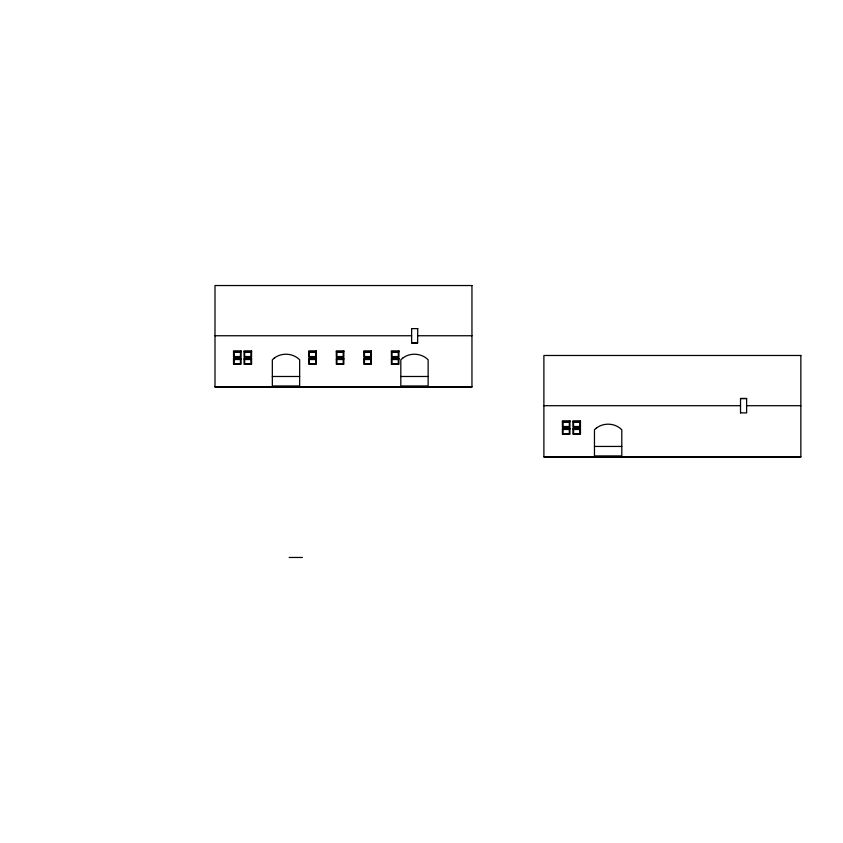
<?xml version="1.0" encoding="UTF-8"?>
<svg xmlns="http://www.w3.org/2000/svg" width="843" height="843" viewBox="0 0 843 843"><rect width="100%" height="100%" fill="white"/><g stroke="black" fill="none" stroke-linecap="round" stroke-linejoin="round"><path stroke-width="1.26" d="M411.626 328.622L417.738 328.622M214.997 335.746L411.647 335.746M418.202 335.746L471.954 335.746M411.626 342.88L417.622 342.88M233.532 351.763L241.056 351.763M244.048 351.763L251.572 351.763M308.78 351.763L316.304 351.763M336.315 351.763L343.839 351.763M363.86 351.763L371.384 351.763M391.394 351.763L398.918 351.763M233.532 359.086L241.056 359.086M244.048 359.086L251.572 359.086M308.78 359.086L316.304 359.086M336.315 359.086L343.839 359.086M363.86 359.086L371.384 359.086M391.394 359.086L398.918 359.086M272.331 376.484L299.655 376.484M400.815 376.484L428.139 376.484M214.997 386.747L471.954 386.747M740.523 398.581L746.624 398.581M543.893 405.704L740.544 405.704M747.098 405.704L800.85 405.704M740.523 412.828L746.624 412.933L746.624 398.465L740.523 398.465L740.523 412.933M562.418 421.721L569.942 421.721M572.945 421.721L580.469 421.721M562.418 429.034L569.942 429.034M572.945 429.034L580.469 429.034M594.463 446.442L621.797 446.442M543.893 456.695L800.85 456.695M289.149 557.465L302.437 557.465M417.738 328.517L417.622 342.985L411.626 342.985L411.626 328.517M274.217 358.159L272.331 359.813L272.331 385.968L299.655 385.968L299.655 359.813C293.101 353.059 281.594 352.342 274.217 358.159M402.691 358.159L400.815 359.813L400.815 385.968L428.139 385.968L428.139 359.813C421.584 353.059 410.077 352.342 402.691 358.159M596.349 428.118L594.463 429.772L594.463 455.915L621.797 455.915L621.797 429.772C615.232 423.007 603.725 422.301 596.349 428.118M471.954 285.535L214.997 285.535L214.997 387.148L471.954 387.148L471.954 285.535M241.056 350.867L233.532 350.867L233.532 356.989L241.056 356.989L241.056 350.867M251.572 350.867L244.048 350.867L244.048 356.989L251.572 356.989L251.572 350.867M316.304 350.867L308.78 350.867L308.78 356.989L316.304 356.989L316.304 350.867M343.839 350.867L336.315 350.867L336.315 356.989L343.839 356.989L343.839 350.867M371.384 350.867L363.86 350.867L363.86 356.989L371.384 356.989L371.384 350.867M398.918 350.867L391.394 350.867L391.394 356.989L398.918 356.989L398.918 350.867M240.424 352.195L234.154 352.195L234.154 356.557L240.424 356.557L240.424 352.195M250.951 352.195L244.681 352.195L244.681 356.557L250.951 356.557L250.951 352.195M315.672 352.195L309.402 352.195L309.402 356.557L315.672 356.557L315.672 352.195M343.217 352.195L336.947 352.195L336.947 356.557L343.217 356.557L343.217 352.195M370.751 352.195L364.482 352.195L364.482 356.557L370.751 356.557L370.751 352.195M398.296 352.195L392.027 352.195L392.027 356.557L398.296 356.557L398.296 352.195M800.85 355.483L543.893 355.483L543.893 457.096L800.85 457.096L800.85 355.483M241.056 358.18L233.532 358.18L233.532 364.313L241.056 364.313L241.056 358.18M251.572 358.18L244.048 358.18L244.048 364.313L251.572 364.313L251.572 358.18M316.304 358.18L308.78 358.18L308.78 364.313L316.304 364.313L316.304 358.18M343.839 358.18L336.315 358.18L336.315 364.313L343.839 364.313L343.839 358.18M371.384 358.18L363.86 358.18L363.86 364.313L371.384 364.313L371.384 358.18M398.918 358.18L391.394 358.18L391.394 364.313L398.918 364.313L398.918 358.18M240.424 359.518L234.154 359.518L234.154 363.87L240.424 363.87L240.424 359.518M250.951 359.518L244.681 359.518L244.681 363.87L250.951 363.87L250.951 359.518M315.672 359.518L309.402 359.518L309.402 363.87L315.672 363.87L315.672 359.518M343.217 359.518L336.947 359.518L336.947 363.87L343.217 363.87L343.217 359.518M370.751 359.518L364.482 359.518L364.482 363.87L370.751 363.87L370.751 359.518M398.296 359.518L392.027 359.518L392.027 363.87L398.296 363.87L398.296 359.518M569.942 420.815L562.418 420.815L562.418 426.948L569.942 426.948L569.942 420.815M580.469 420.815L572.945 420.815L572.945 426.948L580.469 426.948L580.469 420.815M569.32 422.153L563.05 422.153L563.05 426.505L569.32 426.505L569.32 422.153M579.836 422.153L573.577 422.153L573.577 426.505L579.836 426.505L579.836 422.153M569.942 428.139L562.418 428.139L562.418 434.261L569.942 434.261L569.942 428.139M580.469 428.139L572.945 428.139L572.945 434.261L580.469 434.261L580.469 428.139M569.32 429.477L563.05 429.477L563.05 433.829L569.32 433.829L569.32 429.477M579.836 429.477L573.577 429.477L573.577 433.829L579.836 433.829L579.836 429.477"/></g></svg>
